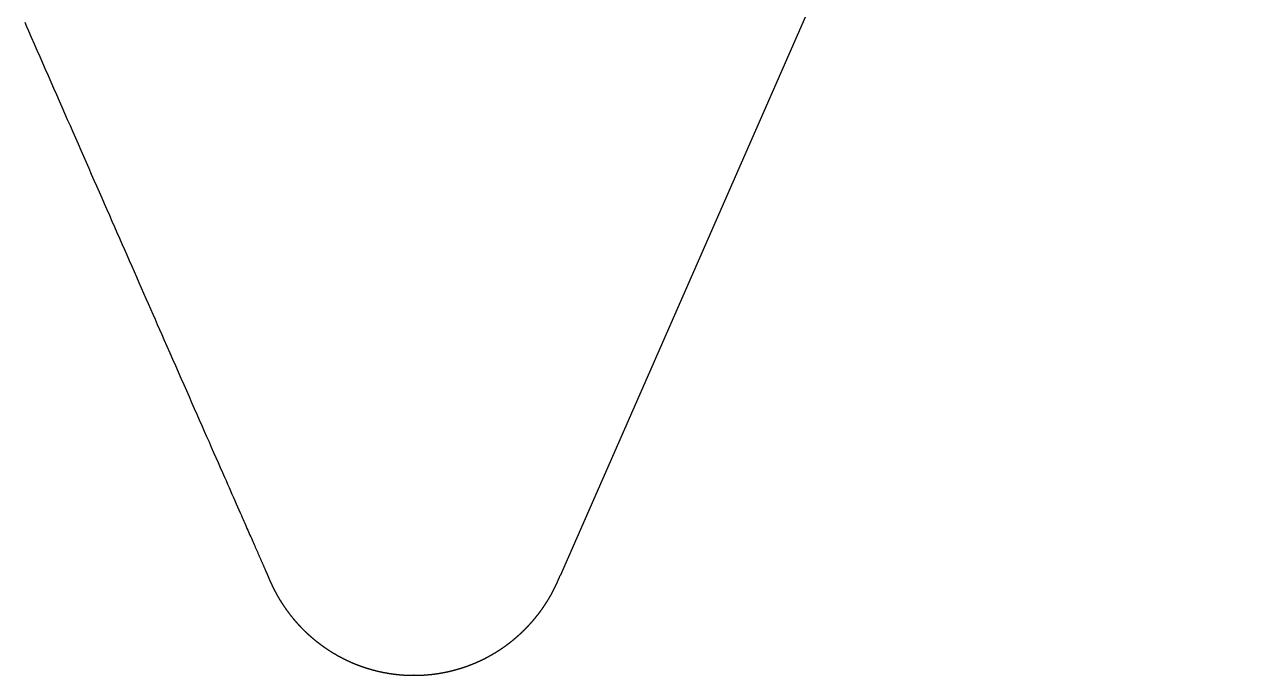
# Model space of a CAD drawing. Header units: millimetres. Extents: x -275 to 275, y -100 to 100.
# Drawn here: x -134.2 to -106.06, y -26.52 to -11.67 of the extents above; entities that cross this region are included whole.
import ezdxf

# ---------------------------------------------------------------- set-up
doc = ezdxf.new("R2010")
doc.units = ezdxf.units.MM

msp = doc.modelspace()

# ---------------------------------------------------------------- linework, layer by layer
for p, q in [((-106.063, 12.038), (-121.976, -24.248)), ((-125.309, -26.519), (-125.31, -26.519))]:
    msp.add_line(p, q)
for points in [[(-134.195, -11.616), (-134.152, -11.714), (-134.109, -11.812), (-134.045, -11.96), (-133.98, -12.106), (-133.916, -12.253), (-133.852, -12.399), (-133.788, -12.544), (-133.725, -12.689), (-133.661, -12.834), (-133.598, -12.978), (-133.535, -13.122), (-133.472, -13.265), (-133.409, -13.408), (-133.347, -13.55), (-133.284, -13.692), (-133.222, -13.834), (-133.16, -13.975), (-133.099, -14.115), (-133.037, -14.255), (-132.976, -14.394), (-132.915, -14.533), (-132.855, -14.671), (-132.794, -14.809), (-132.734, -14.946), (-132.674, -15.082), (-132.615, -15.218), (-132.555, -15.353), (-132.496, -15.488), (-132.437, -15.622), (-132.379, -15.756), (-132.32, -15.888), (-132.262, -16.021), (-132.204, -16.152), (-132.147, -16.283), (-132.09, -16.413), (-132.033, -16.542), (-131.976, -16.671), (-131.92, -16.799), (-131.864, -16.926), (-131.809, -17.053), (-131.753, -17.179), (-131.698, -17.304), (-131.644, -17.428), (-131.59, -17.552), (-131.536, -17.674), (-131.482, -17.796), (-131.429, -17.917), (-131.376, -18.038), (-131.323, -18.157), (-131.271, -18.276), (-131.219, -18.394), (-131.168, -18.511), (-131.117, -18.627), (-131.066, -18.742), (-131.016, -18.857), (-130.949, -19.008), (-130.884, -19.158), (-130.819, -19.306), (-130.754, -19.452), (-130.691, -19.596), (-130.628, -19.739), (-130.566, -19.881), (-130.504, -20.02), (-130.444, -20.158), (-130.384, -20.294), (-130.325, -20.428), (-130.267, -20.56), (-130.21, -20.691), (-130.153, -20.819), (-130.097, -20.946), (-130.042, -21.071), (-129.988, -21.194), (-129.935, -21.314), (-129.883, -21.433), (-129.832, -21.55), (-129.781, -21.665), (-129.732, -21.778), (-129.683, -21.888), (-129.635, -21.997), (-129.6, -22.077), (-129.565, -22.156), (-129.531, -22.233), (-129.497, -22.309), (-129.464, -22.385), (-129.432, -22.458), (-129.4, -22.531), (-129.369, -22.602), (-129.338, -22.672), (-129.307, -22.741), (-129.278, -22.809), (-129.249, -22.875), (-129.23, -22.918), (-129.211, -22.961), (-129.192, -23.003), (-129.174, -23.045), (-129.156, -23.086), (-129.138, -23.126), (-129.121, -23.166), (-129.103, -23.205), (-129.086, -23.244), (-129.07, -23.282), (-129.053, -23.319), (-129.037, -23.356), (-129.021, -23.392), (-129.005, -23.428), (-128.99, -23.463), (-128.975, -23.497), (-128.96, -23.53), (-128.946, -23.563), (-128.931, -23.596), (-128.924, -23.612), (-128.917, -23.627), (-128.911, -23.643), (-128.904, -23.659), (-128.897, -23.674), (-128.89, -23.689), (-128.884, -23.704), (-128.877, -23.719), (-128.871, -23.733), (-128.864, -23.748), (-128.858, -23.762), (-128.852, -23.776), (-128.846, -23.79), (-128.84, -23.804), (-128.834, -23.818), (-128.828, -23.831), (-128.822, -23.845), (-128.816, -23.858), (-128.81, -23.871), (-128.805, -23.884), (-128.799, -23.896), (-128.794, -23.909), (-128.788, -23.921), (-128.783, -23.933), (-128.777, -23.945), (-128.772, -23.957), (-128.767, -23.969), (-128.762, -23.98), (-128.757, -23.992), (-128.752, -24.003), (-128.747, -24.014), (-128.743, -24.024), (-128.738, -24.035), (-128.733, -24.046), (-128.729, -24.056), (-128.724, -24.066), (-128.72, -24.076), (-128.716, -24.086), (-128.711, -24.095), (-128.707, -24.105), (-128.703, -24.114), (-128.699, -24.123), (-128.695, -24.132), (-128.691, -24.141), (-128.688, -24.149), (-128.684, -24.157), (-128.68, -24.166), (-128.677, -24.174), (-128.673, -24.182), (-128.67, -24.189), (-128.667, -24.197), (-128.664, -24.204), (-128.66, -24.211), (-128.657, -24.218), (-128.654, -24.225), (-128.651, -24.231), (-128.649, -24.238), (-128.646, -24.244)], [(-128.646, -24.244), (-128.644, -24.248), (-128.643, -24.252), (-128.641, -24.256), (-128.64, -24.26), (-128.638, -24.264), (-128.636, -24.268), (-128.635, -24.272), (-128.633, -24.276), (-128.632, -24.28), (-128.63, -24.284), (-128.628, -24.288), (-128.627, -24.292), (-128.625, -24.296), (-128.623, -24.3), (-128.622, -24.304), (-128.62, -24.308), (-128.619, -24.312), (-128.617, -24.316), (-128.615, -24.319), (-128.614, -24.323), (-128.612, -24.327), (-128.61, -24.331), (-128.609, -24.335), (-128.607, -24.339), (-128.605, -24.343), (-128.604, -24.347), (-128.602, -24.351), (-128.6, -24.355), (-128.598, -24.359), (-128.597, -24.363), (-128.595, -24.367), (-128.593, -24.371), (-128.592, -24.375), (-128.59, -24.378), (-128.588, -24.382), (-128.586, -24.386), (-128.585, -24.39), (-128.583, -24.394), (-128.581, -24.398), (-128.579, -24.402), (-128.578, -24.406), (-128.576, -24.41), (-128.574, -24.414), (-128.572, -24.417), (-128.571, -24.421), (-128.569, -24.425), (-128.567, -24.429), (-128.565, -24.433), (-128.563, -24.437), (-128.562, -24.441), (-128.56, -24.445), (-128.558, -24.448), (-128.556, -24.452), (-128.554, -24.456), (-128.553, -24.46), (-128.551, -24.464), (-128.549, -24.468), (-128.547, -24.472), (-128.545, -24.476), (-128.543, -24.479), (-128.542, -24.483), (-128.54, -24.487), (-128.538, -24.491), (-128.536, -24.495), (-128.534, -24.499), (-128.532, -24.502), (-128.53, -24.506), (-128.529, -24.51), (-128.527, -24.514), (-128.525, -24.518), (-128.523, -24.522), (-128.521, -24.525), (-128.519, -24.529), (-128.517, -24.533), (-128.515, -24.537), (-128.513, -24.541), (-128.511, -24.544), (-128.51, -24.548), (-128.508, -24.552), (-128.506, -24.556), (-128.504, -24.56), (-128.502, -24.563), (-128.5, -24.567), (-128.498, -24.571), (-128.496, -24.575), (-128.494, -24.579), (-128.492, -24.582), (-128.49, -24.586), (-128.488, -24.59), (-128.486, -24.594), (-128.484, -24.597), (-128.482, -24.601), (-128.48, -24.605), (-128.478, -24.609), (-128.476, -24.613), (-128.474, -24.616), (-128.472, -24.62), (-128.47, -24.624), (-128.468, -24.628), (-128.466, -24.631), (-128.464, -24.635), (-128.462, -24.639), (-128.46, -24.642), (-128.458, -24.646), (-128.456, -24.65), (-128.454, -24.654), (-128.452, -24.657), (-128.45, -24.661), (-128.448, -24.665), (-128.446, -24.669), (-128.444, -24.672), (-128.442, -24.676), (-128.44, -24.68), (-128.438, -24.683), (-128.435, -24.687), (-128.433, -24.691), (-128.431, -24.695), (-128.429, -24.698), (-128.427, -24.702), (-128.425, -24.706), (-128.423, -24.709), (-128.421, -24.713), (-128.419, -24.717), (-128.417, -24.72), (-128.414, -24.724), (-128.412, -24.728), (-128.41, -24.731), (-128.408, -24.735), (-128.406, -24.739), (-128.404, -24.742), (-128.402, -24.746), (-128.399, -24.75), (-128.397, -24.753), (-128.395, -24.757), (-128.393, -24.761), (-128.391, -24.764), (-128.389, -24.768), (-128.387, -24.772), (-128.384, -24.775), (-128.382, -24.779), (-128.38, -24.783), (-128.378, -24.786), (-128.376, -24.79), (-128.373, -24.793), (-128.371, -24.797), (-128.369, -24.801), (-128.367, -24.804), (-128.365, -24.808), (-128.362, -24.812), (-128.36, -24.815), (-128.358, -24.819), (-128.356, -24.822), (-128.353, -24.826), (-128.351, -24.83), (-128.349, -24.833), (-128.347, -24.837), (-128.344, -24.84), (-128.342, -24.844), (-128.34, -24.848), (-128.338, -24.851), (-128.335, -24.855), (-128.333, -24.858), (-128.331, -24.862), (-128.328, -24.865), (-128.326, -24.869), (-128.324, -24.873), (-128.322, -24.876), (-128.319, -24.88), (-128.317, -24.883), (-128.315, -24.887), (-128.312, -24.89), (-128.31, -24.894), (-128.308, -24.897), (-128.305, -24.901), (-128.303, -24.904), (-128.301, -24.908), (-128.298, -24.912), (-128.296, -24.915), (-128.294, -24.919), (-128.291, -24.922), (-128.289, -24.926), (-128.287, -24.929), (-128.284, -24.933), (-128.282, -24.936), (-128.28, -24.94), (-128.277, -24.943), (-128.275, -24.947), (-128.272, -24.95), (-128.27, -24.954), (-128.268, -24.957), (-128.265, -24.961), (-128.263, -24.964), (-128.26, -24.968), (-128.258, -24.971), (-128.256, -24.975), (-128.253, -24.978), (-128.251, -24.982), (-128.248, -24.985), (-128.246, -24.988), (-128.244, -24.992), (-128.241, -24.995), (-128.239, -24.999), (-128.236, -25.002), (-128.234, -25.006), (-128.231, -25.009), (-128.229, -25.013), (-128.226, -25.016), (-128.224, -25.02), (-128.222, -25.023), (-128.219, -25.026), (-128.217, -25.03), (-128.214, -25.033), (-128.212, -25.037), (-128.209, -25.04), (-128.207, -25.044), (-128.204, -25.047), (-128.202, -25.05), (-128.199, -25.054), (-128.197, -25.057), (-128.194, -25.061), (-128.192, -25.064), (-128.189, -25.067), (-128.187, -25.071), (-128.184, -25.074), (-128.182, -25.078), (-128.179, -25.081), (-128.177, -25.084), (-128.174, -25.088), (-128.171, -25.091), (-128.169, -25.094), (-128.166, -25.098), (-128.164, -25.101), (-128.161, -25.105), (-128.159, -25.108), (-128.156, -25.111), (-128.154, -25.115), (-128.151, -25.118), (-128.148, -25.121), (-128.146, -25.125), (-128.143, -25.128), (-128.141, -25.131), (-128.138, -25.135), (-128.135, -25.138), (-128.133, -25.141), (-128.13, -25.145), (-128.128, -25.148), (-128.125, -25.151), (-128.122, -25.155), (-128.12, -25.158), (-128.117, -25.161), (-128.115, -25.165), (-128.112, -25.168), (-128.109, -25.171), (-128.107, -25.174), (-128.104, -25.178), (-128.101, -25.181), (-128.099, -25.184), (-128.096, -25.188), (-128.093, -25.191), (-128.091, -25.194), (-128.088, -25.197), (-128.085, -25.201), (-128.083, -25.204), (-128.08, -25.207), (-128.077, -25.211), (-128.075, -25.214), (-128.072, -25.217), (-128.069, -25.22), (-128.067, -25.224), (-128.064, -25.227), (-128.061, -25.23), (-128.059, -25.233), (-128.056, -25.237), (-128.053, -25.24), (-128.05, -25.243), (-128.048, -25.246), (-128.045, -25.249), (-128.042, -25.253), (-128.039, -25.256), (-128.037, -25.259), (-128.034, -25.262), (-128.031, -25.266), (-128.029, -25.269), (-128.026, -25.272), (-128.023, -25.275), (-128.02, -25.278), (-128.017, -25.282), (-128.015, -25.285), (-128.012, -25.288), (-128.009, -25.291), (-128.006, -25.294), (-128.004, -25.297), (-128.001, -25.301), (-127.998, -25.304), (-127.995, -25.307), (-127.992, -25.31), (-127.99, -25.313), (-127.987, -25.316), (-127.984, -25.32), (-127.981, -25.323), (-127.978, -25.326), (-127.976, -25.329), (-127.973, -25.332), (-127.97, -25.335), (-127.967, -25.338), (-127.964, -25.342), (-127.962, -25.345), (-127.959, -25.348), (-127.956, -25.351), (-127.953, -25.354), (-127.95, -25.357), (-127.947, -25.36), (-127.944, -25.363), (-127.942, -25.366), (-127.939, -25.37), (-127.936, -25.373), (-127.933, -25.376), (-127.93, -25.379), (-127.927, -25.382), (-127.924, -25.385), (-127.921, -25.388), (-127.919, -25.391), (-127.916, -25.394), (-127.913, -25.397), (-127.91, -25.4), (-127.907, -25.403), (-127.904, -25.406), (-127.901, -25.41), (-127.898, -25.413), (-127.895, -25.416), (-127.892, -25.419), (-127.889, -25.422), (-127.887, -25.425), (-127.884, -25.428), (-127.881, -25.431), (-127.878, -25.434), (-127.875, -25.437), (-127.872, -25.44), (-127.869, -25.443), (-127.866, -25.446), (-127.863, -25.449), (-127.86, -25.452), (-127.857, -25.455), (-127.854, -25.458), (-127.851, -25.461), (-127.848, -25.464), (-127.845, -25.467), (-127.842, -25.47), (-127.839, -25.473), (-127.836, -25.476), (-127.833, -25.479), (-127.83, -25.482), (-127.827, -25.485), (-127.824, -25.488), (-127.821, -25.491), (-127.818, -25.494), (-127.815, -25.497), (-127.812, -25.5), (-127.809, -25.502), (-127.806, -25.505), (-127.803, -25.508), (-127.8, -25.511), (-127.797, -25.514), (-127.794, -25.517), (-127.791, -25.52), (-127.788, -25.523), (-127.785, -25.526), (-127.782, -25.529), (-127.779, -25.532), (-127.776, -25.535), (-127.773, -25.538), (-127.77, -25.54), (-127.767, -25.543), (-127.764, -25.546), (-127.76, -25.549), (-127.757, -25.552), (-127.754, -25.555), (-127.751, -25.558), (-127.748, -25.561), (-127.745, -25.564), (-127.742, -25.566), (-127.739, -25.569), (-127.736, -25.572), (-127.733, -25.575), (-127.73, -25.578), (-127.726, -25.581), (-127.723, -25.584), (-127.72, -25.586), (-127.717, -25.589), (-127.714, -25.592), (-127.711, -25.595), (-127.708, -25.598), (-127.705, -25.601), (-127.701, -25.603), (-127.698, -25.606), (-127.695, -25.609), (-127.692, -25.612), (-127.689, -25.615), (-127.686, -25.617), (-127.683, -25.62), (-127.679, -25.623), (-127.676, -25.626), (-127.673, -25.629), (-127.67, -25.631), (-127.667, -25.634), (-127.664, -25.637), (-127.66, -25.64), (-127.657, -25.642), (-127.654, -25.645), (-127.651, -25.648), (-127.648, -25.651), (-127.644, -25.653), (-127.641, -25.656), (-127.638, -25.659), (-127.635, -25.662), (-127.632, -25.664), (-127.628, -25.667), (-127.625, -25.67), (-127.622, -25.673), (-127.619, -25.675), (-127.616, -25.678), (-127.612, -25.681), (-127.609, -25.684), (-127.606, -25.686), (-127.603, -25.689), (-127.599, -25.692), (-127.596, -25.694), (-127.593, -25.697), (-127.59, -25.7), (-127.586, -25.702), (-127.583, -25.705), (-127.58, -25.708), (-127.577, -25.71), (-127.573, -25.713), (-127.57, -25.716), (-127.567, -25.719), (-127.563, -25.721), (-127.56, -25.724), (-127.557, -25.726), (-127.554, -25.729), (-127.55, -25.732), (-127.547, -25.734), (-127.544, -25.737), (-127.54, -25.74), (-127.537, -25.742), (-127.534, -25.745), (-127.531, -25.748), (-127.527, -25.75), (-127.524, -25.753), (-127.521, -25.755), (-127.517, -25.758), (-127.514, -25.761), (-127.511, -25.763), (-127.507, -25.766), (-127.504, -25.768), (-127.501, -25.771), (-127.497, -25.774), (-127.494, -25.776), (-127.491, -25.779), (-127.487, -25.781), (-127.484, -25.784), (-127.481, -25.786), (-127.477, -25.789), (-127.474, -25.792), (-127.47, -25.794), (-127.467, -25.797), (-127.464, -25.799), (-127.46, -25.802), (-127.457, -25.804), (-127.454, -25.807), (-127.45, -25.809), (-127.447, -25.812), (-127.443, -25.814), (-127.44, -25.817), (-127.437, -25.819), (-127.433, -25.822), (-127.43, -25.824), (-127.426, -25.827), (-127.423, -25.829), (-127.42, -25.832), (-127.416, -25.834), (-127.413, -25.837), (-127.409, -25.839), (-127.406, -25.842), (-127.403, -25.844), (-127.399, -25.847), (-127.396, -25.849), (-127.392, -25.852), (-127.389, -25.854), (-127.385, -25.857), (-127.382, -25.859), (-127.378, -25.862), (-127.375, -25.864), (-127.372, -25.867), (-127.368, -25.869), (-127.365, -25.871), (-127.361, -25.874), (-127.358, -25.876), (-127.354, -25.879), (-127.351, -25.881), (-127.347, -25.883), (-127.344, -25.886), (-127.34, -25.888), (-127.337, -25.891), (-127.333, -25.893), (-127.33, -25.895), (-127.326, -25.898), (-127.323, -25.9), (-127.319, -25.903), (-127.316, -25.905), (-127.312, -25.907), (-127.309, -25.91), (-127.305, -25.912), (-127.302, -25.914), (-127.298, -25.917), (-127.295, -25.919), (-127.291, -25.922), (-127.288, -25.924), (-127.284, -25.926), (-127.281, -25.929), (-127.277, -25.931), (-127.274, -25.933), (-127.27, -25.936), (-127.267, -25.938), (-127.263, -25.94), (-127.259, -25.942), (-127.256, -25.945), (-127.252, -25.947), (-127.249, -25.949), (-127.245, -25.952), (-127.242, -25.954), (-127.238, -25.956), (-127.235, -25.959), (-127.231, -25.961), (-127.227, -25.963), (-127.224, -25.965), (-127.22, -25.968), (-127.217, -25.97), (-127.213, -25.972), (-127.21, -25.974), (-127.206, -25.977), (-127.202, -25.979), (-127.199, -25.981), (-127.195, -25.983), (-127.192, -25.986), (-127.188, -25.988), (-127.184, -25.99), (-127.181, -25.992), (-127.177, -25.995), (-127.173, -25.997), (-127.17, -25.999), (-127.166, -26.001), (-127.163, -26.003), (-127.159, -26.006), (-127.155, -26.008), (-127.152, -26.01), (-127.148, -26.012), (-127.144, -26.014), (-127.141, -26.016), (-127.137, -26.019), (-127.134, -26.021), (-127.13, -26.023), (-127.126, -26.025), (-127.123, -26.027), (-127.119, -26.029), (-127.115, -26.032), (-127.112, -26.034), (-127.108, -26.036), (-127.104, -26.038), (-127.101, -26.04), (-127.097, -26.042), (-127.093, -26.044), (-127.09, -26.046), (-127.086, -26.049), (-127.082, -26.051), (-127.078, -26.053), (-127.075, -26.055), (-127.071, -26.057), (-127.067, -26.059), (-127.064, -26.061), (-127.06, -26.063), (-127.056, -26.065), (-127.053, -26.067), (-127.049, -26.069), (-127.045, -26.072), (-127.041, -26.074), (-127.038, -26.076), (-127.034, -26.078), (-127.03, -26.08), (-127.027, -26.082), (-127.023, -26.084), (-127.019, -26.086), (-127.015, -26.088), (-127.012, -26.09), (-127.008, -26.092), (-127.004, -26.094), (-127, -26.096), (-126.997, -26.098), (-126.993, -26.1), (-126.989, -26.102), (-126.985, -26.104), (-126.982, -26.106), (-126.978, -26.108), (-126.974, -26.11), (-126.97, -26.112), (-126.967, -26.114), (-126.963, -26.116), (-126.959, -26.118), (-126.955, -26.12), (-126.951, -26.122), (-126.948, -26.124), (-126.944, -26.126), (-126.94, -26.128), (-126.936, -26.13), (-126.933, -26.131), (-126.929, -26.133), (-126.925, -26.135), (-126.921, -26.137), (-126.917, -26.139), (-126.914, -26.141), (-126.91, -26.143), (-126.906, -26.145), (-126.902, -26.147), (-126.898, -26.149), (-126.894, -26.151), (-126.891, -26.152), (-126.887, -26.154), (-126.883, -26.156), (-126.879, -26.158), (-126.875, -26.16), (-126.871, -26.162), (-126.868, -26.164), (-126.864, -26.166), (-126.86, -26.167), (-126.856, -26.169), (-126.852, -26.171), (-126.848, -26.173), (-126.845, -26.175), (-126.841, -26.177), (-126.837, -26.178), (-126.833, -26.18), (-126.829, -26.182), (-126.825, -26.184), (-126.821, -26.186), (-126.818, -26.187), (-126.814, -26.189), (-126.81, -26.191), (-126.806, -26.193), (-126.802, -26.195), (-126.798, -26.196), (-126.794, -26.198), (-126.79, -26.2), (-126.787, -26.202), (-126.783, -26.204), (-126.779, -26.205), (-126.775, -26.207), (-126.771, -26.209), (-126.767, -26.211), (-126.763, -26.212), (-126.759, -26.214), (-126.755, -26.216), (-126.751, -26.217), (-126.747, -26.219), (-126.744, -26.221), (-126.74, -26.223), (-126.736, -26.224), (-126.732, -26.226), (-126.728, -26.228), (-126.724, -26.229), (-126.72, -26.231), (-126.716, -26.233), (-126.712, -26.234), (-126.708, -26.236), (-126.704, -26.238), (-126.7, -26.239), (-126.696, -26.241), (-126.692, -26.243), (-126.688, -26.244), (-126.685, -26.246), (-126.681, -26.248), (-126.677, -26.249), (-126.673, -26.251), (-126.669, -26.253), (-126.665, -26.254), (-126.661, -26.256), (-126.657, -26.257), (-126.653, -26.259), (-126.649, -26.261), (-126.645, -26.262), (-126.641, -26.264), (-126.637, -26.266), (-126.633, -26.267), (-126.629, -26.269), (-126.625, -26.27), (-126.621, -26.272), (-126.617, -26.273), (-126.613, -26.275), (-126.609, -26.277), (-126.605, -26.278), (-126.601, -26.28), (-126.597, -26.281), (-126.593, -26.283), (-126.589, -26.284), (-126.585, -26.286), (-126.581, -26.287), (-126.577, -26.289), (-126.573, -26.29), (-126.569, -26.292), (-126.565, -26.293), (-126.561, -26.295), (-126.557, -26.296), (-126.553, -26.298), (-126.549, -26.299), (-126.545, -26.301), (-126.541, -26.302), (-126.537, -26.304), (-126.533, -26.305), (-126.529, -26.307), (-126.524, -26.308), (-126.52, -26.31), (-126.516, -26.311), (-126.512, -26.313), (-126.508, -26.314), (-126.504, -26.315), (-126.5, -26.317), (-126.496, -26.318), (-126.492, -26.32), (-126.488, -26.321), (-126.484, -26.323), (-126.48, -26.324), (-126.476, -26.325), (-126.472, -26.327), (-126.468, -26.328), (-126.464, -26.33), (-126.459, -26.331), (-126.455, -26.332), (-126.451, -26.334), (-126.447, -26.335), (-126.443, -26.336), (-126.439, -26.338), (-126.435, -26.339), (-126.431, -26.341), (-126.427, -26.342), (-126.423, -26.343), (-126.419, -26.345), (-126.414, -26.346), (-126.41, -26.347), (-126.406, -26.349), (-126.402, -26.35), (-126.398, -26.351), (-126.394, -26.352), (-126.39, -26.354), (-126.386, -26.355), (-126.381, -26.356), (-126.377, -26.358), (-126.373, -26.359), (-126.369, -26.36), (-126.365, -26.362), (-126.361, -26.363), (-126.357, -26.364), (-126.353, -26.365), (-126.348, -26.367), (-126.344, -26.368), (-126.34, -26.369), (-126.336, -26.37), (-126.332, -26.372), (-126.328, -26.373), (-126.324, -26.374), (-126.319, -26.375), (-126.315, -26.376), (-126.311, -26.378), (-126.307, -26.379), (-126.303, -26.38), (-126.299, -26.381), (-126.294, -26.382), (-126.29, -26.384), (-126.286, -26.385), (-126.282, -26.386), (-126.278, -26.387), (-126.274, -26.388), (-126.269, -26.39), (-126.265, -26.391), (-126.261, -26.392), (-126.257, -26.393), (-126.253, -26.394), (-126.248, -26.395), (-126.244, -26.396), (-126.24, -26.398), (-126.236, -26.399), (-126.232, -26.4), (-126.227, -26.401), (-126.223, -26.402), (-126.219, -26.403), (-126.215, -26.404), (-126.211, -26.405), (-126.206, -26.406), (-126.202, -26.407), (-126.198, -26.409), (-126.194, -26.41), (-126.19, -26.411), (-126.185, -26.412), (-126.181, -26.413), (-126.177, -26.414), (-126.173, -26.415), (-126.168, -26.416), (-126.164, -26.417), (-126.16, -26.418), (-126.156, -26.419), (-126.152, -26.42), (-126.147, -26.421), (-126.143, -26.422), (-126.139, -26.423), (-126.135, -26.424), (-126.13, -26.425), (-126.126, -26.426), (-126.122, -26.427), (-126.118, -26.428), (-126.113, -26.429), (-126.109, -26.43), (-126.105, -26.431), (-126.101, -26.432), (-126.096, -26.433), (-126.092, -26.434), (-126.088, -26.435), (-126.083, -26.436), (-126.079, -26.437), (-126.075, -26.438), (-126.071, -26.439), (-126.066, -26.439), (-126.062, -26.44), (-126.058, -26.441), (-126.054, -26.442), (-126.049, -26.443), (-126.045, -26.444), (-126.041, -26.445), (-126.036, -26.446), (-126.032, -26.447), (-126.028, -26.448), (-126.024, -26.448), (-126.019, -26.449), (-126.015, -26.45), (-126.011, -26.451), (-126.006, -26.452), (-126.002, -26.453), (-125.998, -26.454), (-125.993, -26.454), (-125.989, -26.455), (-125.985, -26.456), (-125.98, -26.457), (-125.976, -26.458), (-125.972, -26.458), (-125.968, -26.459), (-125.963, -26.46), (-125.959, -26.461), (-125.955, -26.462), (-125.95, -26.462), (-125.946, -26.463), (-125.942, -26.464), (-125.937, -26.465), (-125.933, -26.465), (-125.929, -26.466), (-125.924, -26.467), (-125.92, -26.468), (-125.916, -26.468), (-125.911, -26.469), (-125.907, -26.47), (-125.903, -26.471), (-125.898, -26.471), (-125.894, -26.472), (-125.889, -26.473), (-125.885, -26.474), (-125.881, -26.474), (-125.876, -26.475), (-125.872, -26.476), (-125.868, -26.476), (-125.863, -26.477), (-125.859, -26.478), (-125.855, -26.478), (-125.85, -26.479), (-125.846, -26.48), (-125.842, -26.48), (-125.837, -26.481), (-125.833, -26.482), (-125.828, -26.482), (-125.824, -26.483), (-125.82, -26.483), (-125.815, -26.484), (-125.811, -26.485), (-125.807, -26.485), (-125.802, -26.486), (-125.798, -26.487), (-125.793, -26.487), (-125.789, -26.488), (-125.785, -26.488), (-125.78, -26.489), (-125.776, -26.489), (-125.771, -26.49), (-125.767, -26.491), (-125.763, -26.491), (-125.758, -26.492), (-125.754, -26.492), (-125.749, -26.493), (-125.745, -26.493), (-125.741, -26.494), (-125.736, -26.494), (-125.732, -26.495), (-125.727, -26.495), (-125.723, -26.496), (-125.718, -26.496), (-125.714, -26.497), (-125.71, -26.497), (-125.705, -26.498), (-125.701, -26.498), (-125.696, -26.499), (-125.692, -26.499), (-125.688, -26.5), (-125.683, -26.5), (-125.679, -26.501), (-125.674, -26.501), (-125.67, -26.502), (-125.665, -26.502), (-125.661, -26.503), (-125.656, -26.503), (-125.652, -26.503), (-125.648, -26.504), (-125.643, -26.504), (-125.639, -26.505), (-125.634, -26.505), (-125.63, -26.505), (-125.625, -26.506), (-125.621, -26.506), (-125.616, -26.507), (-125.612, -26.507), (-125.608, -26.507), (-125.603, -26.508), (-125.599, -26.508), (-125.594, -26.508), (-125.59, -26.509), (-125.585, -26.509), (-125.581, -26.509), (-125.576, -26.51), (-125.572, -26.51), (-125.567, -26.51), (-125.563, -26.511), (-125.558, -26.511), (-125.554, -26.511), (-125.549, -26.512), (-125.545, -26.512), (-125.541, -26.512), (-125.536, -26.512), (-125.532, -26.513), (-125.527, -26.513), (-125.523, -26.513), (-125.518, -26.514), (-125.514, -26.514), (-125.509, -26.514), (-125.505, -26.514), (-125.5, -26.515), (-125.496, -26.515), (-125.491, -26.515), (-125.487, -26.515), (-125.482, -26.515), (-125.478, -26.516), (-125.473, -26.516), (-125.469, -26.516), (-125.464, -26.516), (-125.46, -26.516), (-125.455, -26.517), (-125.451, -26.517), (-125.446, -26.517), (-125.442, -26.517), (-125.437, -26.517), (-125.433, -26.517), (-125.428, -26.518), (-125.424, -26.518), (-125.419, -26.518), (-125.414, -26.518), (-125.41, -26.518), (-125.405, -26.518), (-125.401, -26.518), (-125.396, -26.518), (-125.392, -26.519), (-125.387, -26.519), (-125.383, -26.519), (-125.378, -26.519), (-125.374, -26.519), (-125.369, -26.519), (-125.365, -26.519), (-125.36, -26.519), (-125.356, -26.519), (-125.351, -26.519), (-125.346, -26.519), (-125.342, -26.519), (-125.337, -26.519), (-125.333, -26.519), (-125.328, -26.519), (-125.324, -26.519), (-125.319, -26.519), (-125.315, -26.519), (-125.31, -26.519)], [(-125.309, -26.519), (-125.304, -26.519), (-125.3, -26.519), (-125.295, -26.519), (-125.291, -26.519), (-125.286, -26.519), (-125.282, -26.519), (-125.277, -26.519), (-125.273, -26.519), (-125.268, -26.519), (-125.263, -26.519), (-125.259, -26.519), (-125.254, -26.519), (-125.25, -26.519), (-125.245, -26.519), (-125.241, -26.519), (-125.236, -26.519), (-125.232, -26.519), (-125.227, -26.518), (-125.223, -26.518), (-125.218, -26.518), (-125.214, -26.518), (-125.209, -26.518), (-125.205, -26.518), (-125.2, -26.518), (-125.196, -26.518), (-125.191, -26.517), (-125.187, -26.517), (-125.182, -26.517), (-125.178, -26.517), (-125.173, -26.517), (-125.169, -26.517), (-125.164, -26.516), (-125.16, -26.516), (-125.155, -26.516), (-125.151, -26.516), (-125.146, -26.516), (-125.142, -26.515), (-125.137, -26.515), (-125.133, -26.515), (-125.128, -26.515), (-125.124, -26.515), (-125.119, -26.514), (-125.115, -26.514), (-125.11, -26.514), (-125.106, -26.514), (-125.101, -26.513), (-125.097, -26.513), (-125.092, -26.513), (-125.088, -26.513), (-125.083, -26.512), (-125.079, -26.512), (-125.074, -26.512), (-125.07, -26.511), (-125.065, -26.511), (-125.061, -26.511), (-125.057, -26.511), (-125.052, -26.51), (-125.048, -26.51), (-125.043, -26.51), (-125.039, -26.509), (-125.034, -26.509), (-125.03, -26.509), (-125.025, -26.508), (-125.021, -26.508), (-125.016, -26.508), (-125.012, -26.507), (-125.007, -26.507), (-125.003, -26.506), (-124.999, -26.506), (-124.994, -26.506), (-124.99, -26.505), (-124.985, -26.505), (-124.981, -26.504), (-124.976, -26.504), (-124.972, -26.504), (-124.968, -26.503), (-124.963, -26.503), (-124.959, -26.502), (-124.954, -26.502), (-124.95, -26.501), (-124.945, -26.501), (-124.941, -26.501), (-124.937, -26.5), (-124.932, -26.5), (-124.928, -26.499), (-124.923, -26.499), (-124.919, -26.498), (-124.914, -26.498), (-124.91, -26.497), (-124.906, -26.497), (-124.901, -26.496), (-124.897, -26.496), (-124.892, -26.495), (-124.888, -26.495), (-124.884, -26.494), (-124.879, -26.494), (-124.875, -26.493), (-124.87, -26.493), (-124.866, -26.492), (-124.862, -26.492), (-124.857, -26.491), (-124.853, -26.49), (-124.848, -26.49), (-124.844, -26.489), (-124.84, -26.489), (-124.835, -26.488), (-124.831, -26.488), (-124.826, -26.487), (-124.822, -26.486), (-124.818, -26.486), (-124.813, -26.485), (-124.809, -26.485), (-124.805, -26.484), (-124.8, -26.483), (-124.796, -26.483), (-124.791, -26.482), (-124.787, -26.481), (-124.783, -26.481), (-124.778, -26.48), (-124.774, -26.479), (-124.77, -26.479), (-124.765, -26.478), (-124.761, -26.477), (-124.757, -26.477), (-124.752, -26.476), (-124.748, -26.475), (-124.743, -26.475), (-124.739, -26.474), (-124.735, -26.473), (-124.73, -26.473), (-124.726, -26.472), (-124.722, -26.471), (-124.717, -26.471), (-124.713, -26.47), (-124.709, -26.469), (-124.704, -26.468), (-124.7, -26.468), (-124.696, -26.467), (-124.691, -26.466), (-124.687, -26.465), (-124.683, -26.465), (-124.678, -26.464), (-124.674, -26.463), (-124.67, -26.462), (-124.665, -26.461), (-124.661, -26.461), (-124.657, -26.46), (-124.653, -26.459), (-124.648, -26.458), (-124.644, -26.457), (-124.64, -26.457), (-124.635, -26.456), (-124.631, -26.455), (-124.627, -26.454), (-124.622, -26.453), (-124.618, -26.453), (-124.614, -26.452), (-124.61, -26.451), (-124.605, -26.45), (-124.601, -26.449), (-124.597, -26.448), (-124.592, -26.447), (-124.588, -26.446), (-124.584, -26.446), (-124.58, -26.445), (-124.575, -26.444), (-124.571, -26.443), (-124.567, -26.442), (-124.562, -26.441), (-124.558, -26.44), (-124.554, -26.439), (-124.55, -26.438), (-124.545, -26.437), (-124.541, -26.437), (-124.537, -26.436), (-124.533, -26.435), (-124.528, -26.434), (-124.524, -26.433), (-124.52, -26.432), (-124.516, -26.431), (-124.511, -26.43), (-124.507, -26.429), (-124.503, -26.428), (-124.499, -26.427), (-124.494, -26.426), (-124.49, -26.425), (-124.486, -26.424), (-124.482, -26.423), (-124.477, -26.422), (-124.473, -26.421), (-124.469, -26.42), (-124.465, -26.419), (-124.46, -26.418), (-124.456, -26.417), (-124.452, -26.416), (-124.448, -26.415), (-124.444, -26.414), (-124.439, -26.413), (-124.435, -26.412), (-124.431, -26.411), (-124.427, -26.409), (-124.422, -26.408), (-124.418, -26.407), (-124.414, -26.406), (-124.41, -26.405), (-124.406, -26.404), (-124.401, -26.403), (-124.397, -26.402), (-124.393, -26.401), (-124.389, -26.4), (-124.385, -26.399), (-124.38, -26.397), (-124.376, -26.396), (-124.372, -26.395), (-124.368, -26.394), (-124.364, -26.393), (-124.36, -26.392), (-124.355, -26.391), (-124.351, -26.389), (-124.347, -26.388), (-124.343, -26.387), (-124.339, -26.386), (-124.335, -26.385), (-124.33, -26.384), (-124.326, -26.382), (-124.322, -26.381), (-124.318, -26.38), (-124.314, -26.379), (-124.31, -26.378), (-124.305, -26.376), (-124.301, -26.375), (-124.297, -26.374), (-124.293, -26.373), (-124.289, -26.371), (-124.285, -26.37), (-124.281, -26.369), (-124.276, -26.368), (-124.272, -26.367), (-124.268, -26.365), (-124.264, -26.364), (-124.26, -26.363), (-124.256, -26.361), (-124.252, -26.36), (-124.247, -26.359), (-124.243, -26.358), (-124.239, -26.356), (-124.235, -26.355), (-124.231, -26.354), (-124.227, -26.352), (-124.223, -26.351), (-124.219, -26.35), (-124.215, -26.349), (-124.21, -26.347), (-124.206, -26.346), (-124.202, -26.345), (-124.198, -26.343), (-124.194, -26.342), (-124.19, -26.341), (-124.186, -26.339), (-124.182, -26.338), (-124.178, -26.336), (-124.174, -26.335), (-124.17, -26.334), (-124.165, -26.332), (-124.161, -26.331), (-124.157, -26.33), (-124.153, -26.328), (-124.149, -26.327), (-124.145, -26.325), (-124.141, -26.324), (-124.137, -26.323), (-124.133, -26.321), (-124.129, -26.32), (-124.125, -26.318), (-124.121, -26.317), (-124.117, -26.315), (-124.113, -26.314), (-124.109, -26.313), (-124.105, -26.311), (-124.1, -26.31), (-124.096, -26.308), (-124.092, -26.307), (-124.088, -26.305), (-124.084, -26.304), (-124.08, -26.302), (-124.076, -26.301), (-124.072, -26.299), (-124.068, -26.298), (-124.064, -26.296), (-124.06, -26.295), (-124.056, -26.293), (-124.052, -26.292), (-124.048, -26.29), (-124.044, -26.289), (-124.04, -26.287), (-124.036, -26.286), (-124.032, -26.284), (-124.028, -26.283), (-124.024, -26.281), (-124.02, -26.28), (-124.016, -26.278), (-124.012, -26.277), (-124.008, -26.275), (-124.004, -26.274), (-124, -26.272), (-123.996, -26.27), (-123.992, -26.269), (-123.988, -26.267), (-123.984, -26.266), (-123.98, -26.264), (-123.976, -26.262), (-123.972, -26.261), (-123.968, -26.259), (-123.964, -26.258), (-123.96, -26.256), (-123.956, -26.254), (-123.952, -26.253), (-123.948, -26.251), (-123.945, -26.25), (-123.941, -26.248), (-123.937, -26.246), (-123.933, -26.245), (-123.929, -26.243), (-123.925, -26.241), (-123.921, -26.24), (-123.917, -26.238), (-123.913, -26.236), (-123.909, -26.235), (-123.905, -26.233), (-123.901, -26.231), (-123.897, -26.23), (-123.893, -26.228), (-123.889, -26.226), (-123.886, -26.224), (-123.882, -26.223), (-123.878, -26.221), (-123.874, -26.219), (-123.87, -26.218), (-123.866, -26.216), (-123.862, -26.214), (-123.858, -26.212), (-123.854, -26.211), (-123.85, -26.209), (-123.846, -26.207), (-123.843, -26.205), (-123.839, -26.204), (-123.835, -26.202), (-123.831, -26.2), (-123.827, -26.198), (-123.823, -26.197), (-123.819, -26.195), (-123.815, -26.193), (-123.812, -26.191), (-123.808, -26.19), (-123.804, -26.188), (-123.8, -26.186), (-123.796, -26.184), (-123.792, -26.182), (-123.788, -26.181), (-123.785, -26.179), (-123.781, -26.177), (-123.777, -26.175), (-123.773, -26.173), (-123.769, -26.171), (-123.765, -26.17), (-123.761, -26.168), (-123.758, -26.166), (-123.754, -26.164), (-123.75, -26.162), (-123.746, -26.16), (-123.742, -26.158), (-123.738, -26.157), (-123.735, -26.155), (-123.731, -26.153), (-123.727, -26.151), (-123.723, -26.149), (-123.719, -26.147), (-123.716, -26.145), (-123.712, -26.143), (-123.708, -26.141), (-123.704, -26.14), (-123.7, -26.138), (-123.697, -26.136), (-123.693, -26.134), (-123.689, -26.132), (-123.685, -26.13), (-123.681, -26.128), (-123.678, -26.126), (-123.674, -26.124), (-123.67, -26.122), (-123.666, -26.12), (-123.663, -26.118), (-123.659, -26.116), (-123.655, -26.114), (-123.651, -26.112), (-123.647, -26.11), (-123.644, -26.108), (-123.64, -26.106), (-123.636, -26.104), (-123.632, -26.102), (-123.629, -26.1), (-123.625, -26.098), (-123.621, -26.096), (-123.617, -26.094), (-123.614, -26.092), (-123.61, -26.09), (-123.606, -26.088), (-123.603, -26.086), (-123.599, -26.084), (-123.595, -26.082), (-123.591, -26.08), (-123.588, -26.078), (-123.584, -26.076), (-123.58, -26.074), (-123.576, -26.072), (-123.573, -26.07), (-123.569, -26.068), (-123.565, -26.066), (-123.562, -26.064), (-123.558, -26.062), (-123.554, -26.06), (-123.551, -26.058), (-123.547, -26.055), (-123.543, -26.053), (-123.54, -26.051), (-123.536, -26.049), (-123.532, -26.047), (-123.529, -26.045), (-123.525, -26.043), (-123.521, -26.041), (-123.517, -26.039), (-123.514, -26.036), (-123.51, -26.034), (-123.507, -26.032), (-123.503, -26.03), (-123.499, -26.028), (-123.496, -26.026), (-123.492, -26.024), (-123.488, -26.021), (-123.485, -26.019), (-123.481, -26.017), (-123.477, -26.015), (-123.474, -26.013), (-123.47, -26.011), (-123.466, -26.008), (-123.463, -26.006), (-123.459, -26.004), (-123.456, -26.002), (-123.452, -26), (-123.448, -25.997), (-123.445, -25.995), (-123.441, -25.993), (-123.438, -25.991), (-123.434, -25.989), (-123.43, -25.986), (-123.427, -25.984), (-123.423, -25.982), (-123.42, -25.98), (-123.416, -25.977), (-123.412, -25.975), (-123.409, -25.973), (-123.405, -25.971), (-123.402, -25.968), (-123.398, -25.966), (-123.394, -25.964), (-123.391, -25.962), (-123.387, -25.959), (-123.384, -25.957), (-123.38, -25.955), (-123.377, -25.952), (-123.373, -25.95), (-123.37, -25.948), (-123.366, -25.946), (-123.362, -25.943), (-123.359, -25.941), (-123.355, -25.939), (-123.352, -25.936), (-123.348, -25.934), (-123.345, -25.932), (-123.341, -25.929), (-123.338, -25.927), (-123.334, -25.925), (-123.331, -25.922), (-123.327, -25.92), (-123.324, -25.918), (-123.32, -25.915), (-123.317, -25.913), (-123.313, -25.911), (-123.31, -25.908), (-123.306, -25.906), (-123.303, -25.903), (-123.299, -25.901), (-123.296, -25.899), (-123.292, -25.896), (-123.289, -25.894), (-123.285, -25.892), (-123.282, -25.889), (-123.278, -25.887), (-123.275, -25.884), (-123.271, -25.882), (-123.268, -25.88), (-123.264, -25.877), (-123.261, -25.875), (-123.257, -25.872), (-123.254, -25.87), (-123.25, -25.867), (-123.247, -25.865), (-123.244, -25.863), (-123.24, -25.86), (-123.237, -25.858), (-123.233, -25.855), (-123.23, -25.853), (-123.226, -25.85), (-123.223, -25.848), (-123.22, -25.845), (-123.216, -25.843), (-123.213, -25.84), (-123.209, -25.838), (-123.206, -25.835), (-123.202, -25.833), (-123.199, -25.83), (-123.196, -25.828), (-123.192, -25.825), (-123.189, -25.823), (-123.185, -25.82), (-123.182, -25.818), (-123.179, -25.815), (-123.175, -25.813), (-123.172, -25.81), (-123.169, -25.808), (-123.165, -25.805), (-123.162, -25.803), (-123.158, -25.8), (-123.155, -25.798), (-123.152, -25.795), (-123.148, -25.793), (-123.145, -25.79), (-123.142, -25.788), (-123.138, -25.785), (-123.135, -25.782), (-123.132, -25.78), (-123.128, -25.777), (-123.125, -25.775), (-123.122, -25.772), (-123.118, -25.77), (-123.115, -25.767), (-123.112, -25.764), (-123.108, -25.762), (-123.105, -25.759), (-123.102, -25.757), (-123.098, -25.754), (-123.095, -25.751), (-123.092, -25.749), (-123.088, -25.746), (-123.085, -25.743), (-123.082, -25.741), (-123.078, -25.738), (-123.075, -25.736), (-123.072, -25.733), (-123.069, -25.73), (-123.065, -25.728), (-123.062, -25.725), (-123.059, -25.722), (-123.055, -25.72), (-123.052, -25.717), (-123.049, -25.714), (-123.046, -25.712), (-123.042, -25.709), (-123.039, -25.706), (-123.036, -25.704), (-123.033, -25.701), (-123.029, -25.698), (-123.026, -25.696), (-123.023, -25.693), (-123.02, -25.69), (-123.016, -25.688), (-123.013, -25.685), (-123.01, -25.682), (-123.007, -25.679), (-123.004, -25.677), (-123, -25.674), (-122.997, -25.671), (-122.994, -25.669), (-122.991, -25.666), (-122.987, -25.663), (-122.984, -25.66), (-122.981, -25.658), (-122.978, -25.655), (-122.975, -25.652), (-122.971, -25.649), (-122.968, -25.647), (-122.965, -25.644), (-122.962, -25.641), (-122.959, -25.638), (-122.956, -25.636), (-122.952, -25.633), (-122.949, -25.63), (-122.946, -25.627), (-122.943, -25.624), (-122.94, -25.622), (-122.937, -25.619), (-122.933, -25.616), (-122.93, -25.613), (-122.927, -25.61), (-122.924, -25.608), (-122.921, -25.605), (-122.918, -25.602), (-122.915, -25.599), (-122.912, -25.596), (-122.908, -25.594), (-122.905, -25.591), (-122.902, -25.588), (-122.899, -25.585), (-122.896, -25.582), (-122.893, -25.579), (-122.89, -25.577), (-122.887, -25.574), (-122.884, -25.571), (-122.88, -25.568), (-122.877, -25.565), (-122.874, -25.562), (-122.871, -25.559), (-122.868, -25.556), (-122.865, -25.554), (-122.862, -25.551), (-122.859, -25.548), (-122.856, -25.545), (-122.853, -25.542), (-122.85, -25.539), (-122.847, -25.536), (-122.844, -25.533), (-122.841, -25.53), (-122.837, -25.528), (-122.834, -25.525), (-122.831, -25.522), (-122.828, -25.519), (-122.825, -25.516), (-122.822, -25.513), (-122.819, -25.51), (-122.816, -25.507), (-122.813, -25.504), (-122.81, -25.501), (-122.807, -25.498), (-122.804, -25.495), (-122.801, -25.492), (-122.798, -25.489), (-122.795, -25.486), (-122.792, -25.483), (-122.789, -25.481), (-122.786, -25.478), (-122.783, -25.475), (-122.78, -25.472), (-122.777, -25.469), (-122.774, -25.466), (-122.771, -25.463), (-122.768, -25.46), (-122.765, -25.457), (-122.762, -25.454), (-122.759, -25.451), (-122.757, -25.448), (-122.754, -25.445), (-122.751, -25.442), (-122.748, -25.439), (-122.745, -25.436), (-122.742, -25.433), (-122.739, -25.43), (-122.736, -25.427), (-122.733, -25.424), (-122.73, -25.421), (-122.727, -25.417), (-122.724, -25.414), (-122.721, -25.411), (-122.718, -25.408), (-122.716, -25.405), (-122.713, -25.402), (-122.71, -25.399), (-122.707, -25.396), (-122.704, -25.393), (-122.701, -25.39), (-122.698, -25.387), (-122.695, -25.384), (-122.692, -25.381), (-122.69, -25.378), (-122.687, -25.375), (-122.684, -25.372), (-122.681, -25.368), (-122.678, -25.365), (-122.675, -25.362), (-122.672, -25.359), (-122.67, -25.356), (-122.667, -25.353), (-122.664, -25.35), (-122.661, -25.347), (-122.658, -25.344), (-122.655, -25.34), (-122.653, -25.337), (-122.65, -25.334), (-122.647, -25.331), (-122.644, -25.328), (-122.641, -25.325), (-122.638, -25.322), (-122.636, -25.319), (-122.633, -25.315), (-122.63, -25.312), (-122.627, -25.309), (-122.625, -25.306), (-122.622, -25.303), (-122.619, -25.3), (-122.616, -25.296), (-122.613, -25.293), (-122.611, -25.29), (-122.608, -25.287), (-122.605, -25.284), (-122.602, -25.281), (-122.6, -25.277), (-122.597, -25.274), (-122.594, -25.271), (-122.591, -25.268), (-122.589, -25.265), (-122.586, -25.261), (-122.583, -25.258), (-122.58, -25.255), (-122.578, -25.252), (-122.575, -25.248), (-122.572, -25.245), (-122.569, -25.242), (-122.567, -25.239), (-122.564, -25.236), (-122.561, -25.232), (-122.559, -25.229), (-122.556, -25.226), (-122.553, -25.223), (-122.551, -25.219), (-122.548, -25.216), (-122.545, -25.213), (-122.543, -25.21), (-122.54, -25.206), (-122.537, -25.203), (-122.535, -25.2), (-122.532, -25.197), (-122.529, -25.193), (-122.527, -25.19), (-122.524, -25.187), (-122.521, -25.183), (-122.519, -25.18), (-122.516, -25.177), (-122.513, -25.174), (-122.511, -25.17), (-122.508, -25.167), (-122.505, -25.164), (-122.503, -25.16), (-122.5, -25.157), (-122.498, -25.154), (-122.495, -25.15), (-122.492, -25.147), (-122.49, -25.144), (-122.487, -25.141), (-122.485, -25.137), (-122.482, -25.134), (-122.479, -25.131), (-122.477, -25.127), (-122.474, -25.124), (-122.472, -25.121), (-122.469, -25.117), (-122.467, -25.114), (-122.464, -25.11), (-122.461, -25.107), (-122.459, -25.104), (-122.456, -25.1), (-122.454, -25.097), (-122.451, -25.094), (-122.449, -25.09), (-122.446, -25.087), (-122.444, -25.084), (-122.441, -25.08), (-122.439, -25.077), (-122.436, -25.073), (-122.433, -25.07), (-122.431, -25.067), (-122.428, -25.063), (-122.426, -25.06), (-122.423, -25.056), (-122.421, -25.053), (-122.418, -25.05), (-122.416, -25.046), (-122.413, -25.043), (-122.411, -25.039), (-122.409, -25.036), (-122.406, -25.033), (-122.404, -25.029), (-122.401, -25.026), (-122.399, -25.022), (-122.396, -25.019), (-122.394, -25.015), (-122.391, -25.012), (-122.389, -25.009), (-122.386, -25.005), (-122.384, -25.002), (-122.381, -24.998), (-122.379, -24.995), (-122.377, -24.991), (-122.374, -24.988), (-122.372, -24.984), (-122.369, -24.981), (-122.367, -24.977), (-122.365, -24.974), (-122.362, -24.97), (-122.36, -24.967), (-122.357, -24.964), (-122.355, -24.96), (-122.353, -24.957), (-122.35, -24.953), (-122.348, -24.95), (-122.345, -24.946), (-122.343, -24.943), (-122.341, -24.939), (-122.338, -24.936), (-122.336, -24.932), (-122.334, -24.929), (-122.331, -24.925), (-122.329, -24.922), (-122.327, -24.918), (-122.324, -24.915), (-122.322, -24.911), (-122.32, -24.907), (-122.317, -24.904), (-122.315, -24.9), (-122.313, -24.897), (-122.31, -24.893), (-122.308, -24.89), (-122.306, -24.886), (-122.303, -24.883), (-122.301, -24.879), (-122.299, -24.876), (-122.296, -24.872), (-122.294, -24.868), (-122.292, -24.865), (-122.29, -24.861), (-122.287, -24.858), (-122.285, -24.854), (-122.283, -24.851), (-122.281, -24.847), (-122.278, -24.843), (-122.276, -24.84), (-122.274, -24.836), (-122.272, -24.833), (-122.269, -24.829), (-122.267, -24.826), (-122.265, -24.822), (-122.263, -24.818), (-122.26, -24.815), (-122.258, -24.811), (-122.256, -24.808), (-122.254, -24.804), (-122.251, -24.8), (-122.249, -24.797), (-122.247, -24.793), (-122.245, -24.789), (-122.243, -24.786), (-122.24, -24.782), (-122.238, -24.779), (-122.236, -24.775), (-122.234, -24.771), (-122.232, -24.768), (-122.23, -24.764), (-122.227, -24.76), (-122.225, -24.757), (-122.223, -24.753), (-122.221, -24.749), (-122.219, -24.746), (-122.217, -24.742), (-122.215, -24.738), (-122.212, -24.735), (-122.21, -24.731), (-122.208, -24.727), (-122.206, -24.724), (-122.204, -24.72), (-122.202, -24.716), (-122.2, -24.713), (-122.198, -24.709), (-122.195, -24.705), (-122.193, -24.702), (-122.191, -24.698), (-122.189, -24.694), (-122.187, -24.691), (-122.185, -24.687), (-122.183, -24.683), (-122.181, -24.68), (-122.179, -24.676), (-122.177, -24.672), (-122.175, -24.668), (-122.173, -24.665), (-122.171, -24.661), (-122.169, -24.657), (-122.167, -24.654), (-122.164, -24.65), (-122.162, -24.646), (-122.16, -24.642), (-122.158, -24.639), (-122.156, -24.635), (-122.154, -24.631), (-122.152, -24.627), (-122.15, -24.624), (-122.148, -24.62), (-122.146, -24.616), (-122.144, -24.612), (-122.142, -24.609), (-122.14, -24.605), (-122.138, -24.601), (-122.136, -24.597), (-122.134, -24.594), (-122.132, -24.59), (-122.13, -24.586), (-122.129, -24.582), (-122.127, -24.578), (-122.125, -24.575), (-122.123, -24.571), (-122.121, -24.567), (-122.119, -24.563), (-122.117, -24.56), (-122.115, -24.556), (-122.113, -24.552), (-122.111, -24.548), (-122.109, -24.544), (-122.107, -24.541), (-122.105, -24.537), (-122.103, -24.533), (-122.102, -24.529), (-122.1, -24.525), (-122.098, -24.522), (-122.096, -24.518), (-122.094, -24.514), (-122.092, -24.51), (-122.09, -24.506), (-122.088, -24.502), (-122.086, -24.499), (-122.085, -24.495), (-122.083, -24.491), (-122.081, -24.487), (-122.079, -24.483), (-122.077, -24.479), (-122.075, -24.476), (-122.074, -24.472), (-122.072, -24.468), (-122.07, -24.464), (-122.068, -24.46), (-122.066, -24.456), (-122.064, -24.452), (-122.063, -24.449), (-122.061, -24.445), (-122.059, -24.441), (-122.057, -24.437), (-122.055, -24.433), (-122.054, -24.429), (-122.052, -24.425), (-122.05, -24.421), (-122.048, -24.418), (-122.047, -24.414), (-122.045, -24.41), (-122.043, -24.406), (-122.041, -24.402), (-122.04, -24.398), (-122.038, -24.394), (-122.036, -24.39), (-122.034, -24.386), (-122.033, -24.383), (-122.031, -24.379), (-122.029, -24.375), (-122.027, -24.371), (-122.026, -24.367), (-122.024, -24.363), (-122.022, -24.359), (-122.021, -24.355), (-122.019, -24.351), (-122.017, -24.347), (-122.016, -24.343), (-122.014, -24.339), (-122.012, -24.336), (-122.011, -24.332), (-122.009, -24.328), (-122.007, -24.324), (-122.006, -24.32), (-122.004, -24.316), (-122.002, -24.312), (-122.001, -24.308), (-121.999, -24.304), (-121.997, -24.3), (-121.996, -24.296), (-121.994, -24.292), (-121.992, -24.288), (-121.991, -24.284), (-121.989, -24.28), (-121.988, -24.276), (-121.986, -24.272), (-121.984, -24.268), (-121.983, -24.264), (-121.981, -24.26), (-121.98, -24.256), (-121.978, -24.252), (-121.976, -24.248)]]:
    msp.add_lwpolyline(points)

doc.saveas('drawing.dxf')
